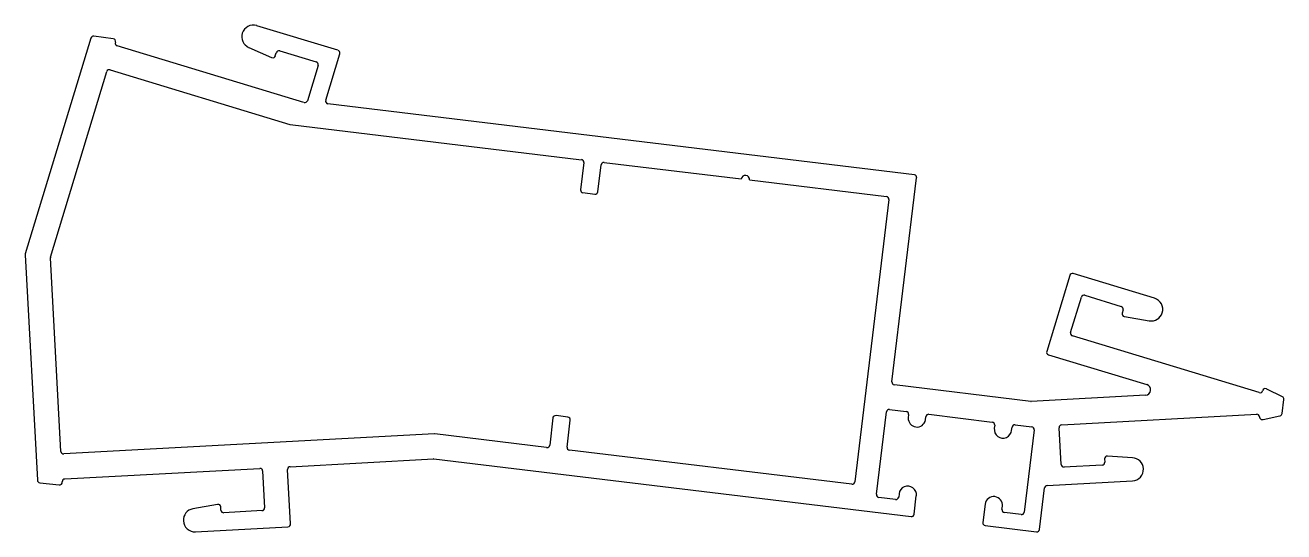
# Model space of a CAD drawing. Header units: inches. Extents: x -50 to 65, y 1 to 48.
import ezdxf

# ---------------------------------------------------------------- set-up
doc = ezdxf.new("R2010")
doc.units = ezdxf.units.IN
doc.header["$MEASUREMENT"] = 0
doc.layers.add('SILL', color=4, linetype='Continuous')

msp = doc.modelspace()

# ---------------------------------------------------------------- linework, layer by layer
at = {"layer": 'SILL', "color": 7}
for p, q in [((-21.62, 45.73), (-29.09, 47.99)), ((-44.34, 46.86), (-50.37, 27)), ((-42.29, 46.8), (-44.07, 47.03)), ((-24.75, 40.93), (-41.92, 46.14)), ((-29.83, 46), (-27.72, 45.07)), ((-27.38, 45.22), (-27.29, 45.51)), ((-26.98, 45.68), (-23.62, 44.66)), ((-22.75, 41.13), (-21.45, 45.41)), ((-23.45, 44.34), (-24.43, 41.09)), ((-48.05, 26.72), (-42.88, 43.77)), ((-42.57, 43.94), (-26.05, 38.92)), ((31.38, 34.29), (-22.54, 40.81)), ((-26.01, 38.91), (0.77, 35.67)), ((0.99, 35.4), (0.69, 32.91)), ((2.28, 32.72), (2.58, 35.2)), ((2.86, 35.42), (15.46, 33.9)), ((16.21, 33.81), (28.82, 32.28)), ((29.32, 15.24), (31.59, 34.01)), ((0.91, 32.64), (2, 32.5)), ((29.03, 32.01), (25.9, 6.04)), ((-50.38, 26.92), (-49.26, 6.2)), ((-47.1, 8.85), (-48.06, 26.64)), ((45.67, 25.03), (43.55, 18.04)), ((53.46, 22.93), (45.99, 25.2)), ((47.05, 23.2), (50.41, 22.17)), ((45.75, 19.78), (46.74, 23.03)), ((50.58, 21.86), (50.49, 21.57)), ((50.69, 21.25), (52.96, 20.86)), ((63.1, 14.25), (45.92, 19.47)), ((43.72, 17.73), (52.75, 14.99)), ((42.09, 13.44), (29.54, 14.96)), ((52.64, 14.01), (42.13, 13.44)), ((63.42, 14.44), (63.41, 14.42)), ((65.22, 13.87), (63.79, 14.58)), ((65.2, 12.34), (65.35, 13.62)), ((-1.85, 11.92), (-2.15, 9.43)), ((-0.48, 12), (-1.57, 12.14)), ((-0.56, 9.24), (-0.26, 11.72)), ((27.9, 4.9), (28.82, 12.48)), ((29.1, 12.7), (30.63, 12.51)), ((30.85, 12.23), (30.82, 11.93)), ((32.41, 11.74), (32.45, 12.04)), ((32.72, 12.26), (38.55, 11.55)), ((44.93, 11.29), (62.86, 12.26)), ((63.12, 12.03), (63.12, 12)), ((63.45, 11.78), (65, 12.12)), ((-12.75, 10.46), (-46.84, 8.61)), ((-2.43, 9.22), (-12.71, 10.46)), ((38.77, 11.27), (38.73, 10.97)), ((40.32, 10.78), (40.36, 11.08)), ((40.64, 11.3), (42.18, 11.11)), ((42.39, 10.84), (41.48, 3.25)), ((44.88, 7.63), (44.69, 11.03)), ((-26.02, 7.44), (-12.83, 8.15)), ((-12.79, 8.15), (31.08, 2.85)), ((25.62, 5.83), (-0.34, 8.96)), ((48.87, 8.15), (48.89, 7.85)), ((51.44, 8.26), (49.14, 8.42)), ((-46.74, 6.31), (-28.81, 7.29)), ((-28.55, 7.05), (-28.37, 3.66)), ((-25.98, 2.18), (-26.25, 7.17)), ((48.65, 7.59), (45.14, 7.4)), ((-49.04, 5.96), (-47.27, 5.77)), ((-46.97, 6.03), (-46.97, 6.05)), ((43.59, 5.71), (51.43, 6.13)), ((29.97, 4.95), (29.94, 4.65)), ((31.36, 3.07), (31.56, 4.76)), ((42.9, 1.67), (43.36, 5.49)), ((-32.69, 3.98), (-34.96, 3.57)), ((-32.38, 3.44), (-32.39, 3.74)), ((29.66, 4.43), (28.12, 4.62)), ((37.89, 3.99), (37.68, 2.3)), ((39.44, 3.5), (39.48, 3.8)), ((-28.6, 3.4), (-32.11, 3.21)), ((41.2, 3.04), (39.66, 3.22)), ((-34.71, 1.46), (-26.22, 1.92)), ((37.9, 2.02), (42.62, 1.45))]:
    msp.add_line(p, q, dxfattribs=at)
for centre, radius, start, end in [((-29.4, 46.98), 1.07, 73.1069, 163.1069), ((-44.1, 46.78), 0.25, 83.107, 163.107), ((-44.1, 46.78), 0.25, 82.5512, 83.107), ((-42.32, 46.55), 0.25, 340.4598, 82.5511), ((-41.85, 46.38), 0.25, 160.4598, 253.1069), ((-29.4, 46.98), 1.07, 163.1069, 246.1069), ((-27.62, 45.3), 0.251, 253.1069, 343.1069), ((-27.05, 45.44), 0.25, 73.1822, 163.1822), ((-21.69, 45.49), 0.25, 343.1069, 73.1069), ((-27.62, 45.3), 0.251, 246.1069, 253.1069), ((-23.69, 44.42), 0.25, 343.1822, 73.1822), ((-42.64, 43.7), 0.25, 73.1068, 163.1069), ((-24.67, 41.17), 0.25, 253.1069, 343.1069), ((-22.51, 41.06), 0.25, 163.1069, 263.1069), ((-25.98, 39.16), 0.25, 253.1069, 263.1069), ((0.74, 35.43), 0.25, 353.1069, 83.1069), ((2.83, 35.17), 0.25, 83.1069, 173.1069), ((15.84, 33.85), 0.381, 353.1069, 173.1069), ((31.35, 34.04), 0.25, 353.1069, 83.1069), ((0.94, 32.88), 0.25, 173.1069, 263.1069), ((2.03, 32.75), 0.25, 263.1069, 353.1069), ((28.79, 32.04), 0.25, 353.1069, 83.1069), ((-50.13, 26.93), 0.25, 163.1069, 173.1068), ((-50.13, 26.93), 0.25, 173.1068, 183.1069), ((-47.81, 26.65), 0.25, 163.1069, 183.1069), ((45.91, 24.96), 0.25, 73.1069, 163.1069), ((46.98, 22.96), 0.25, 73.1822, 163.1822), ((50.34, 21.93), 0.25, 343.1822, 73.1822), ((53.15, 21.91), 1.07, 343.1069, 73.1069), ((50.73, 21.5), 0.25, 163.0219, 260.0219), ((53.15, 21.91), 1.07, 260.1069, 343.1069), ((45.99, 19.71), 0.25, 163.1069, 253.1069), ((43.79, 17.97), 0.25, 163.1069, 253.1069), ((29.57, 15.21), 0.25, 173.1069, 263.1069), ((52.61, 14.51), 0.5, 273.1069, 73.1069), ((63.17, 14.49), 0.25, 253.1068, 343.1069), ((63.65, 14.37), 0.25, 73.1069, 163.1069), ((63.65, 14.37), 0.25, 58.1069, 73.1069), ((42.12, 13.69), 0.25, 263.1069, 273.1069), ((65.11, 13.65), 0.25, 353.1069, 63.6627), ((-1.6, 11.89), 0.25, 83.1069, 173.1069), ((-0.51, 11.75), 0.25, 353.1069, 83.1069), ((29.07, 12.45), 0.25, 83.1069, 173.1069), ((30.6, 12.26), 0.25, 353.1068, 83.1069), ((31.62, 11.89), 0.804, 177.1187, 349.0951), ((32.69, 12.01), 0.25, 83.1068, 173.1069), ((62.87, 12.01), 0.25, 3.1068, 93.1069), ((63.37, 12.02), 0.25, 183.107, 273.1069), ((63.37, 12.02), 0.25, 273.1069, 288.1069), ((64.95, 12.37), 0.25, 282.5511, 353.1069), ((-12.74, 10.21), 0.25, 83.1069, 93.1069), ((38.52, 11.3), 0.25, 353.1068, 83.1069), ((39.53, 10.87), 0.802, 172.6608, 353.553), ((40.61, 11.05), 0.251, 83.1068, 173.1069), ((42.15, 10.87), 0.251, 353.1068, 83.1069), ((44.94, 11.04), 0.25, 93.1069, 183.1069), ((-2.4, 9.46), 0.25, 263.1069, 353.1069), ((-46.85, 8.86), 0.25, 183.1068, 273.1069), ((-12.82, 7.9), 0.25, 83.1069, 93.1069), ((-0.31, 9.21), 0.25, 173.1069, 263.1069), ((49.12, 8.17), 0.251, 86.107, 183.107), ((51.37, 7.2), 1.07, 3.1069, 86.1069), ((-28.8, 7.04), 0.25, 3.1069, 93.1069), ((-26, 7.19), 0.25, 93.1068, 183.1069), ((45.13, 7.65), 0.25, 183.1822, 273.1822), ((48.64, 7.84), 0.251, 273.1068, 3.1069), ((51.37, 7.2), 1.07, 273.1069, 3.1069), ((-49.01, 6.21), 0.25, 183.1069, 263.1069), ((-49.01, 6.21), 0.25, 263.1069, 263.6627), ((-47.22, 6.01), 0.25, 258.107, 3.1069), ((-46.73, 6.06), 0.25, 93.1068, 183.1069), ((25.65, 6.07), 0.25, 263.1069, 353.1069), ((28.15, 4.87), 0.25, 173.0316, 263.0316), ((29.69, 4.68), 0.25, 263.1069, 353.1068), ((30.77, 4.86), 0.802, 352.8679, 173.3459), ((38.68, 3.89), 0.802, 353.426, 172.7878), ((43.61, 5.46), 0.25, 93.1069, 173.1069), ((-34.77, 2.52), 1.07, 100.1069, 183.1069), ((-32.64, 3.73), 0.251, 3.107, 100.107), ((-28.62, 3.65), 0.25, 273.1822, 3.1822), ((39.69, 3.47), 0.25, 173.1069, 263.1069), ((-34.77, 2.52), 1.07, 183.1069, 273.1069), ((-32.13, 3.46), 0.25, 183.1821, 273.1822), ((31.11, 3.1), 0.25, 263.1069, 353.1069), ((41.23, 3.28), 0.251, 263.1068, 353.1069), ((-26.23, 2.17), 0.25, 273.1068, 3.1069), ((37.93, 2.27), 0.25, 173.1069, 263.1069), ((42.65, 1.7), 0.25, 263.1069, 353.1069)]:
    msp.add_arc(centre, radius, start, end, dxfattribs=at)

doc.saveas('drawing.dxf')
